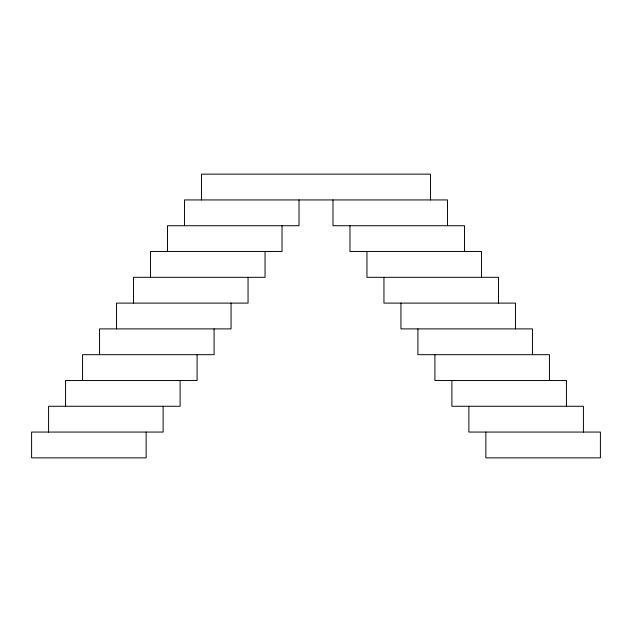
<?xml version="1.0" encoding="UTF-8"?>
<svg xmlns="http://www.w3.org/2000/svg" width="632" height="632" viewBox="0 0 632 632"><rect width="100%" height="100%" fill="white"/><g stroke="black" fill="none" stroke-linecap="round" stroke-linejoin="round"><path stroke-width="0.95" d="M583.415 432.067L583.415 406.273L451.896 406.273L451.896 380.48M566.43 406.273L566.43 380.48L434.911 380.48L434.911 354.686M549.437 380.48L549.437 354.686L417.918 354.686L417.918 328.893M532.452 354.686L532.452 328.893L400.933 328.893L400.933 303.107M515.467 328.893L515.467 303.107L383.948 303.107L383.948 277.314M498.482 303.107L498.482 277.314L366.963 277.314L366.963 251.52M485.866 432.067L485.866 457.86L600.4 457.86L600.4 432.067L468.881 432.067L468.881 406.273M481.489 277.314L481.489 251.52L349.97 251.52L349.97 225.727M464.504 251.52L464.504 225.727L332.985 225.727L332.985 199.933M447.519 225.727L447.519 199.933L184.481 199.933L184.481 225.727M430.534 199.933L430.534 174.14L201.466 174.14L201.466 199.933M299.015 199.933L299.015 225.727L167.496 225.727L167.496 251.52M282.03 225.727L282.03 251.52L150.511 251.52L150.511 277.314M265.037 251.52L265.037 277.314L133.518 277.314L133.518 303.107M248.052 277.314L248.052 303.107L116.533 303.107L116.533 328.893M231.067 303.107L231.067 328.893L99.548 328.893L99.548 354.686M214.082 328.893L214.082 354.686L82.563 354.686L82.563 380.48M197.089 354.686L197.089 380.48L65.57 380.48L65.57 406.273M180.104 380.48L180.104 406.273L48.585 406.273L48.585 432.067M163.119 406.273L163.119 432.067L31.6 432.067L31.6 457.86L146.134 457.86L146.134 432.067"/></g></svg>
